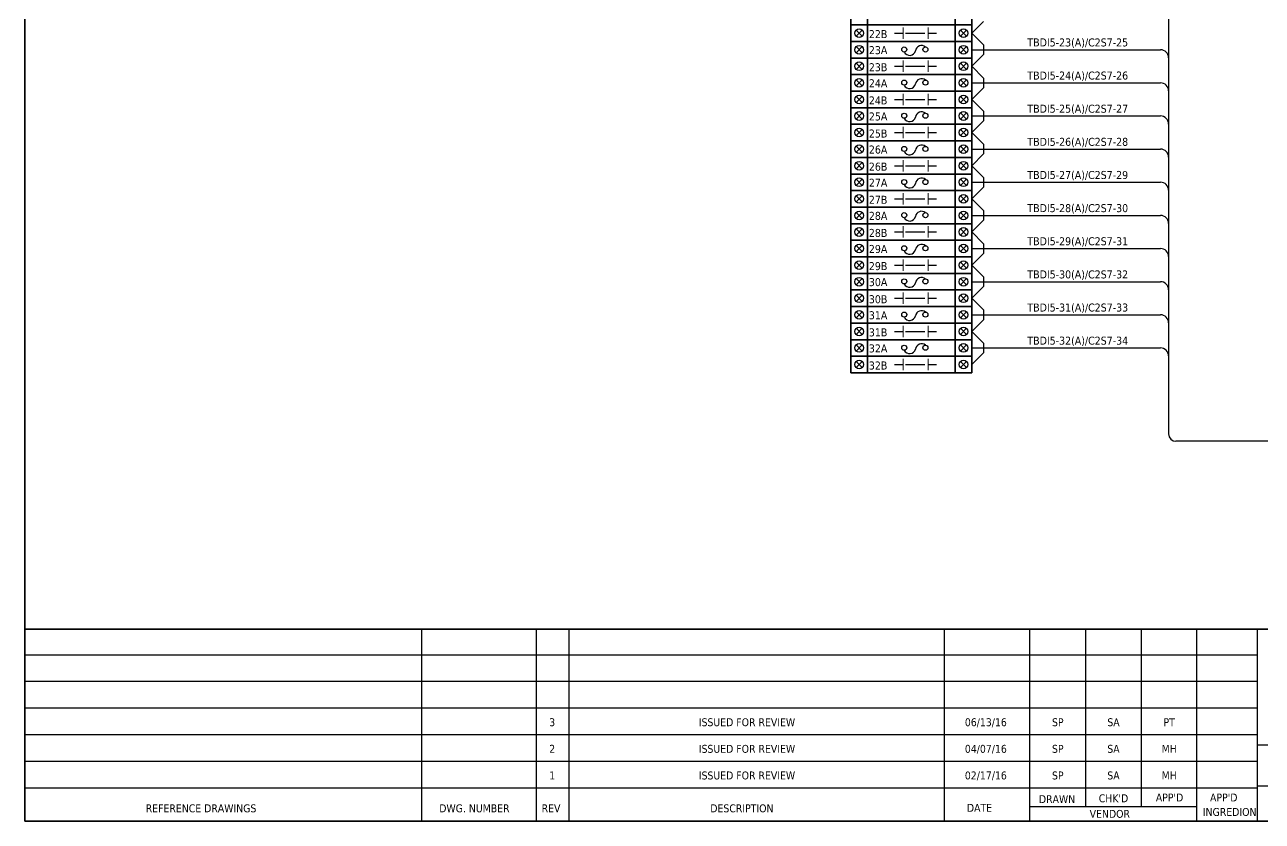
# Model space of a CAD drawing. Header units: millimetres. Extents: x 0 to 1792788, y -13 to 262234.
# Drawn here: x 1130709 to 1177845, y 92247 to 122604 of the extents above; entities that cross this region are included whole.
import ezdxf
from ezdxf.enums import TextEntityAlignment as Align

# ---------------------------------------------------------------- set-up
doc = ezdxf.new("R2010")
doc.units = ezdxf.units.MM
for name, color, linetype, lineweight in [('GT_1', 9, 'Continuous', 25), ('HELPPOINT', 7, 'Continuous', 25), ('MEMBER', 7, 'Continuous', 25), ('power', 7, 'Continuous', 25)]:
    doc.layers.add(name, color=color, linetype=linetype, lineweight=lineweight)
doc.styles.add('Tahoma', font='')
doc.styles.get('Tahoma').set_extended_font_data('Tahoma')

# ---------------------------------------------------------------- blocks, each defined once
blk = doc.blocks.new('TPA')
at = {"layer": 'GT_1', "color": 4, "ltscale": 25.4}
for p, q in [((14309938, 12749437), (14309938, 12757755)), ((14314900, 12749437), (14314900, 12757755)), ((14316319, 12749437), (14316319, 12757755)), ((14332560, 12749437), (14332560, 12757755)), ((14336263, 12749437), (14336263, 12757755)), ((14338674, 12750067), (14338674, 12757755)), ((14341086, 12750068), (14341086, 12757756)), ((14343490, 12749437), (14343490, 12757755)), ((14346116, 12749437), (14346116, 12757755)), ((14346116, 12756634), (14292753, 12756634)), ((14346116, 12755485), (14292753, 12755485)), ((14346116, 12754332), (14292753, 12754332)), ((14346116, 12753180), (14292753, 12753180)), ((14368833, 12752737), (14346116, 12752737)), ((14346116, 12752028), (14292753, 12752028)), ((14346114, 12750875), (14292753, 12750875)), ((14368833, 12750964), (14346116, 12750964)), ((14343490, 12750067), (14336263, 12750067))]:
    blk.add_line(p, q, dxfattribs=at)
at = {"layer": 'HELPPOINT', "color": 4, "lineweight": 35, "ltscale": 25.4}
for p, q in [((14292753, 12749437), (14292753, 12827491)), ((14292753, 12749437), (14292753, 12827491)), ((14405128, 12749437), (14292753, 12749437)), ((14405128, 12749437), (14292753, 12749437))]:
    blk.add_line(p, q, dxfattribs=at)
at = {"layer": 'MEMBER', "color": 4, "lineweight": 35, "ltscale": 25.4}
blk.add_line((14292753, 12757755), (14405128, 12757755), dxfattribs=at)
blk.add_line((14292753, 12757755), (14405128, 12757755), dxfattribs=at)
at = {"layer": 'MEMBER', "color": 4, "style": 'Tahoma'}
for s, height, p in [('3', 343, (14315582, 12753726)), ('ISSUED FOR REVIEW', 342.77, (14324013, 12753726)), ('06/13/16', 342.8, (14334352, 12753726)), ('SP', 342.8, (14337466, 12753726)), ('SA', 342.8, (14339877, 12753726)), ('PT', 342.8, (14342288, 12753726)), ('2', 343, (14315582, 12752574)), ('ISSUED FOR REVIEW', 342.77, (14324013, 12752574)), ('04/07/16', 342.8, (14334352, 12752574)), ('SP', 342.8, (14337466, 12752574)), ('SA', 342.8, (14339877, 12752574)), ('MH', 342.8, (14342288, 12752574)), ('1', 343, (14315582, 12751421)), ('ISSUED FOR REVIEW', 342.77, (14324013, 12751421)), ('02/17/16', 342.8, (14334352, 12751421)), ('SP', 342.8, (14337466, 12751421)), ('SA', 342.8, (14339877, 12751421)), ('MH', 342.8, (14342288, 12751421))]:
    blk.add_text(s, height=height, dxfattribs=at).set_placement(p, align=Align.MIDDLE_CENTER)
for s, height, p in [('DRAWN', 342.8, (14336649, 12750224)), ("CHK'D", 342.8, (14339241, 12750260)), ("APP'D", 342.8, (14341710, 12750294)), ("APP'D", 342.8, (14344056, 12750294)), ('REFERENCE DRAWINGS', 342.77, (14297988, 12749826)), ('DWG. NUMBER', 342.77, (14310694, 12749826)), ('REV', 342.8, (14315126, 12749826)), ('DESCRIPTION', 342.77, (14322425, 12749826)), ('DATE', 342.8, (14333532, 12749847)), ('VENDOR', 342.8, (14338846, 12749586)), ('INGREDION', 342.8, (14343744, 12749668))]:
    blk.add_text(s, height=height, dxfattribs=at).set_placement(p)

msp = doc.modelspace()

# ---------------------------------------------------------------- linework, layer by layer
at = {"color": 4, "ltscale": 25.4}
for p, q in [((1174276, 149132), (1174276, 107008)), ((1166783, 121652), (1173971, 121652)), ((1166783, 120389), (1173971, 120389)), ((1166783, 119126), (1173971, 119126)), ((1166783, 117863), (1173971, 117863)), ((1166783, 116600), (1173971, 116600)), ((1166783, 115337), (1173971, 115337)), ((1166783, 114074), (1173971, 114074)), ((1166783, 112811), (1173971, 112811)), ((1166783, 111548), (1173971, 111548)), ((1166783, 110285), (1173971, 110285)), ((1223704, 106727), (1174557, 106727))]:
    msp.add_line(p, q, dxfattribs=at)
at = {"color": 1, "ltscale": 25.4}
for p, q in [((1166783, 122283), (1167229, 122730)), ((1166783, 122283), (1167229, 121837)), ((1162610, 121769), (1162375, 121534)), ((1162375, 121769), (1162610, 121534)), ((1166349, 121769), (1166584, 121534)), ((1166584, 121769), (1166349, 121534)), ((1167229, 121837), (1167229, 121467)), ((1166783, 121020), (1167229, 121467)), ((1166783, 121020), (1167229, 120574)), ((1162610, 120506), (1162375, 120271)), ((1162375, 120506), (1162610, 120271)), ((1166349, 120506), (1166584, 120271)), ((1166584, 120506), (1166349, 120271)), ((1166783, 119757), (1167229, 120204)), ((1167229, 120574), (1167229, 120204)), ((1166783, 119757), (1167229, 119311)), ((1167229, 119311), (1167229, 118941)), ((1162610, 119243), (1162375, 119008)), ((1162375, 119243), (1162610, 119008)), ((1166349, 119243), (1166584, 119008)), ((1166584, 119243), (1166349, 119008)), ((1166783, 118494), (1167229, 118941)), ((1166783, 118494), (1167229, 118048)), ((1162610, 117980), (1162375, 117745)), ((1162375, 117980), (1162610, 117745)), ((1166349, 117980), (1166584, 117745)), ((1166584, 117980), (1166349, 117745)), ((1167229, 118048), (1167229, 117678)), ((1166783, 117231), (1167229, 117678)), ((1166783, 117231), (1167229, 116785)), ((1162610, 116717), (1162375, 116482)), ((1162375, 116717), (1162610, 116482)), ((1166349, 116717), (1166584, 116482)), ((1166584, 116717), (1166349, 116482)), ((1167229, 116785), (1167229, 116415)), ((1166783, 115968), (1167229, 116415)), ((1166783, 115968), (1167229, 115522)), ((1167229, 115522), (1167229, 115152)), ((1162610, 115454), (1162375, 115219)), ((1162375, 115454), (1162610, 115219)), ((1166349, 115454), (1166584, 115219)), ((1166584, 115454), (1166349, 115219)), ((1166783, 114705), (1167229, 115152)), ((1166783, 114705), (1167229, 114259)), ((1162610, 114191), (1162375, 113956)), ((1162375, 114191), (1162610, 113956)), ((1166349, 114191), (1166584, 113956)), ((1166584, 114191), (1166349, 113956)), ((1167229, 114259), (1167229, 113889)), ((1166783, 113442), (1167229, 113889)), ((1166783, 113442), (1167229, 112996)), ((1162610, 112928), (1162375, 112693)), ((1162375, 112928), (1162610, 112693)), ((1166349, 112928), (1166584, 112693)), ((1166584, 112928), (1166349, 112693)), ((1167229, 112996), (1167229, 112626)), ((1166783, 112179), (1167229, 112626)), ((1166783, 112179), (1167229, 111733)), ((1167229, 111733), (1167229, 111363)), ((1162610, 111665), (1162375, 111430)), ((1162375, 111665), (1162610, 111430)), ((1166349, 111665), (1166584, 111430)), ((1166584, 111665), (1166349, 111430)), ((1166783, 110916), (1167229, 111363)), ((1166783, 110916), (1167229, 110470)), ((1162610, 110402), (1162375, 110167)), ((1162375, 110402), (1162610, 110167)), ((1166349, 110402), (1166584, 110167)), ((1166584, 110402), (1166349, 110167)), ((1167229, 110470), (1167229, 110100)), ((1166783, 109653), (1167229, 110100))]:
    msp.add_line(p, q, dxfattribs=at)
at = {"color": 7, "ltscale": 25.4}
for p, q in [((1162610, 122401), (1162375, 122166)), ((1162375, 122401), (1162610, 122166)), ((1163844, 122283), (1164162, 122283)), ((1164262, 122283), (1164988, 122283)), ((1165116, 122283), (1165434, 122283)), ((1166349, 122401), (1166584, 122166)), ((1166584, 122401), (1166349, 122166)), ((1162610, 121138), (1162375, 120903)), ((1162375, 121138), (1162610, 120903)), ((1163844, 121020), (1164162, 121020)), ((1164262, 121020), (1164988, 121020)), ((1165116, 121020), (1165434, 121020)), ((1166349, 121138), (1166584, 120903)), ((1166584, 121138), (1166349, 120903)), ((1162610, 119875), (1162375, 119640)), ((1162375, 119875), (1162610, 119640)), ((1163844, 119757), (1164162, 119757)), ((1164262, 119757), (1164988, 119757)), ((1165116, 119757), (1165434, 119757)), ((1166349, 119875), (1166584, 119640)), ((1166584, 119875), (1166349, 119640)), ((1162610, 118612), (1162375, 118377)), ((1162375, 118612), (1162610, 118377)), ((1163844, 118494), (1164162, 118494)), ((1164262, 118494), (1164988, 118494)), ((1165116, 118494), (1165434, 118494)), ((1166349, 118612), (1166584, 118377)), ((1166584, 118612), (1166349, 118377)), ((1162610, 117349), (1162375, 117114)), ((1162375, 117349), (1162610, 117114)), ((1163844, 117231), (1164162, 117231)), ((1164262, 117231), (1164988, 117231)), ((1165116, 117231), (1165434, 117231)), ((1166349, 117349), (1166584, 117114)), ((1166584, 117349), (1166349, 117114)), ((1162610, 116086), (1162375, 115851)), ((1162375, 116086), (1162610, 115851)), ((1163844, 115968), (1164162, 115968)), ((1164262, 115968), (1164988, 115968)), ((1165116, 115968), (1165434, 115968)), ((1166349, 116086), (1166584, 115851)), ((1166584, 116086), (1166349, 115851)), ((1162610, 114823), (1162375, 114588)), ((1162375, 114823), (1162610, 114588)), ((1163844, 114705), (1164162, 114705)), ((1164262, 114705), (1164988, 114705)), ((1165116, 114705), (1165434, 114705)), ((1166349, 114823), (1166584, 114588)), ((1166584, 114823), (1166349, 114588)), ((1162610, 113560), (1162375, 113325)), ((1162375, 113560), (1162610, 113325)), ((1163844, 113442), (1164162, 113442)), ((1164262, 113442), (1164988, 113442)), ((1165116, 113442), (1165434, 113442)), ((1166349, 113560), (1166584, 113325)), ((1166584, 113560), (1166349, 113325)), ((1162610, 112297), (1162375, 112062)), ((1162375, 112297), (1162610, 112062)), ((1166349, 112297), (1166584, 112062)), ((1166584, 112297), (1166349, 112062)), ((1163844, 112179), (1164162, 112179)), ((1164262, 112179), (1164988, 112179)), ((1165116, 112179), (1165434, 112179)), ((1162610, 111034), (1162375, 110799)), ((1162375, 111034), (1162610, 110799)), ((1163844, 110916), (1164162, 110916)), ((1164262, 110916), (1164988, 110916)), ((1165116, 110916), (1165434, 110916)), ((1166349, 111034), (1166584, 110799)), ((1166584, 111034), (1166349, 110799)), ((1162610, 109771), (1162375, 109536)), ((1162375, 109771), (1162610, 109536)), ((1163844, 109653), (1164162, 109653)), ((1164262, 109653), (1164988, 109653)), ((1165116, 109653), (1165434, 109653)), ((1166349, 109771), (1166584, 109536)), ((1166584, 109771), (1166349, 109536))]:
    msp.add_line(p, q, dxfattribs=at)
at = {"color": 7, "lineweight": 9, "ltscale": 25.4}
for p, q in [((1164162, 122066), (1164162, 122500)), ((1165116, 122066), (1165116, 122500)), ((1164162, 120803), (1164162, 121237)), ((1165116, 120803), (1165116, 121237)), ((1164162, 119540), (1164162, 119974)), ((1165116, 119540), (1165116, 119974)), ((1164162, 118277), (1164162, 118711)), ((1165116, 118277), (1165116, 118711)), ((1164162, 117014), (1164162, 117448)), ((1165116, 117014), (1165116, 117448)), ((1164162, 115751), (1164162, 116185)), ((1165116, 115751), (1165116, 116185)), ((1164162, 114489), (1164162, 114922)), ((1165116, 114489), (1165116, 114922)), ((1164162, 113226), (1164162, 113659)), ((1165116, 113226), (1165116, 113659)), ((1164162, 111963), (1164162, 112396)), ((1165116, 111963), (1165116, 112396)), ((1164162, 110700), (1164162, 111133)), ((1165116, 110700), (1165116, 111133)), ((1164162, 109437), (1164162, 109870)), ((1165116, 109437), (1165116, 109870))]:
    msp.add_line(p, q, dxfattribs=at)
at = {"color": 1, "ltscale": 25.4}
for points in [[(1162177, 122599), (1162808, 122599), (1162808, 123230), (1162177, 123230)], [(1162808, 122599), (1166151, 122599), (1166151, 123230), (1162808, 123230)], [(1166151, 122599), (1166783, 122599), (1166783, 123230), (1166151, 123230)], [(1162177, 121336), (1162808, 121336), (1162808, 121967), (1162177, 121967)], [(1162808, 121336), (1166151, 121336), (1166151, 121967), (1162808, 121967)], [(1166151, 121336), (1166783, 121336), (1166783, 121967), (1166151, 121967)], [(1162177, 120073), (1162808, 120073), (1162808, 120704), (1162177, 120704)], [(1162808, 120073), (1166151, 120073), (1166151, 120704), (1162808, 120704)], [(1166151, 120073), (1166783, 120073), (1166783, 120704), (1166151, 120704)], [(1162177, 118810), (1162808, 118810), (1162808, 119441), (1162177, 119441)], [(1162808, 118810), (1166151, 118810), (1166151, 119441), (1162808, 119441)], [(1166151, 118810), (1166783, 118810), (1166783, 119441), (1166151, 119441)], [(1162177, 117547), (1162808, 117547), (1162808, 118178), (1162177, 118178)], [(1162808, 117547), (1166151, 117547), (1166151, 118178), (1162808, 118178)], [(1166151, 117547), (1166783, 117547), (1166783, 118178), (1166151, 118178)], [(1162177, 116284), (1162808, 116284), (1162808, 116915), (1162177, 116915)], [(1162808, 116284), (1166151, 116284), (1166151, 116915), (1162808, 116915)], [(1166151, 116284), (1166783, 116284), (1166783, 116915), (1166151, 116915)], [(1162177, 115021), (1162808, 115021), (1162808, 115652), (1162177, 115652)], [(1162808, 115021), (1166151, 115021), (1166151, 115652), (1162808, 115652)], [(1166151, 115021), (1166783, 115021), (1166783, 115652), (1166151, 115652)], [(1162177, 113758), (1162808, 113758), (1162808, 114389), (1162177, 114389)], [(1162808, 113758), (1166151, 113758), (1166151, 114389), (1162808, 114389)], [(1166151, 113758), (1166783, 113758), (1166783, 114389), (1166151, 114389)], [(1162177, 112495), (1162808, 112495), (1162808, 113127), (1162177, 113127)], [(1162808, 112495), (1166151, 112495), (1166151, 113127), (1162808, 113127)], [(1166151, 112495), (1166783, 112495), (1166783, 113127), (1166151, 113127)], [(1162177, 111232), (1162808, 111232), (1162808, 111864), (1162177, 111864)], [(1162808, 111232), (1166151, 111232), (1166151, 111864), (1162808, 111864)], [(1166151, 111232), (1166783, 111232), (1166783, 111864), (1166151, 111864)], [(1162177, 109969), (1162808, 109969), (1162808, 110601), (1162177, 110601)], [(1162808, 109969), (1166151, 109969), (1166151, 110601), (1162808, 110601)], [(1166151, 109969), (1166783, 109969), (1166783, 110601), (1166151, 110601)]]:
    msp.add_lwpolyline(points, close=True, dxfattribs=at)
at = {"color": 7, "lineweight": 30, "ltscale": 25.4}
for points in [[(1162177, 123230), (1166783, 123230), (1166783, 121967), (1162177, 121967), (1162177, 123230)], [(1162177, 121967), (1166783, 121967), (1166783, 120704), (1162177, 120704), (1162177, 121967)], [(1162177, 120704), (1166783, 120704), (1166783, 119441), (1162177, 119441), (1162177, 120704)], [(1162177, 119441), (1166783, 119441), (1166783, 118178), (1162177, 118178), (1162177, 119441)], [(1162177, 118178), (1166783, 118178), (1166783, 116915), (1162177, 116915), (1162177, 118178)], [(1162177, 116915), (1166783, 116915), (1166783, 115652), (1162177, 115652), (1162177, 116915)], [(1162177, 115652), (1166783, 115652), (1166783, 114389), (1162177, 114389), (1162177, 115652)], [(1162177, 114389), (1166783, 114389), (1166783, 113127), (1162177, 113127), (1162177, 114389)], [(1162177, 113127), (1166783, 113127), (1166783, 111864), (1162177, 111864), (1162177, 113127)], [(1162177, 111864), (1166783, 111864), (1166783, 110601), (1162177, 110601), (1162177, 111864)], [(1162177, 110601), (1166783, 110601), (1166783, 109338), (1162177, 109338), (1162177, 110601)]]:
    msp.add_lwpolyline(points, dxfattribs=at)
at = {"color": 7, "ltscale": 25.4}
for points in [[(1162177, 121967), (1162808, 121967), (1162808, 122599), (1162177, 122599)], [(1162808, 121967), (1166151, 121967), (1166151, 122599), (1162808, 122599)], [(1166151, 121967), (1166783, 121967), (1166783, 122599), (1166151, 122599)], [(1162177, 120704), (1162808, 120704), (1162808, 121336), (1162177, 121336)], [(1162808, 120704), (1166151, 120704), (1166151, 121336), (1162808, 121336)], [(1166151, 120704), (1166783, 120704), (1166783, 121336), (1166151, 121336)], [(1162177, 119441), (1162808, 119441), (1162808, 120073), (1162177, 120073)], [(1162808, 119441), (1166151, 119441), (1166151, 120073), (1162808, 120073)], [(1166151, 119441), (1166783, 119441), (1166783, 120073), (1166151, 120073)], [(1162177, 118178), (1162808, 118178), (1162808, 118810), (1162177, 118810)], [(1162808, 118178), (1166151, 118178), (1166151, 118810), (1162808, 118810)], [(1166151, 118178), (1166783, 118178), (1166783, 118810), (1166151, 118810)], [(1162177, 116915), (1162808, 116915), (1162808, 117547), (1162177, 117547)], [(1162808, 116915), (1166151, 116915), (1166151, 117547), (1162808, 117547)], [(1166151, 116915), (1166783, 116915), (1166783, 117547), (1166151, 117547)], [(1162177, 115652), (1162808, 115652), (1162808, 116284), (1162177, 116284)], [(1162808, 115652), (1166151, 115652), (1166151, 116284), (1162808, 116284)], [(1166151, 115652), (1166783, 115652), (1166783, 116284), (1166151, 116284)], [(1162177, 114389), (1162808, 114389), (1162808, 115021), (1162177, 115021)], [(1162808, 114389), (1166151, 114389), (1166151, 115021), (1162808, 115021)], [(1166151, 114389), (1166783, 114389), (1166783, 115021), (1166151, 115021)], [(1162177, 113127), (1162808, 113127), (1162808, 113758), (1162177, 113758)], [(1162808, 113127), (1166151, 113127), (1166151, 113758), (1162808, 113758)], [(1166151, 113127), (1166783, 113127), (1166783, 113758), (1166151, 113758)], [(1162177, 111864), (1162808, 111864), (1162808, 112495), (1162177, 112495)], [(1162808, 111864), (1166151, 111864), (1166151, 112495), (1162808, 112495)], [(1166151, 111864), (1166783, 111864), (1166783, 112495), (1166151, 112495)], [(1162177, 110601), (1162808, 110601), (1162808, 111232), (1162177, 111232)], [(1162808, 110601), (1166151, 110601), (1166151, 111232), (1162808, 111232)], [(1166151, 110601), (1166783, 110601), (1166783, 111232), (1166151, 111232)], [(1162177, 109338), (1162808, 109338), (1162808, 109969), (1162177, 109969)], [(1162808, 109338), (1166151, 109338), (1166151, 109969), (1162808, 109969)], [(1166151, 109338), (1166783, 109338), (1166783, 109969), (1166151, 109969)]]:
    msp.add_lwpolyline(points, close=True, dxfattribs=at)
for centre in [(1162493, 122283), (1166467, 122283), (1162493, 121020), (1166467, 121020), (1162493, 119757), (1166467, 119757), (1162493, 118494), (1166467, 118494), (1162493, 117231), (1166467, 117231), (1162493, 115968), (1166467, 115968), (1162493, 114705), (1166467, 114705), (1162493, 113442), (1166467, 113442), (1162493, 112179), (1166467, 112179), (1162493, 110916), (1166467, 110916), (1162493, 109653), (1166467, 109653)]:
    msp.add_circle(centre, 166, dxfattribs=at)
at = {"color": 1, "ltscale": 25.4}
for centre in [(1162493, 121652), (1166467, 121652), (1162493, 120389), (1166467, 120389), (1162493, 119126), (1166467, 119126), (1162493, 117863), (1166467, 117863), (1162493, 116600), (1166467, 116600), (1162493, 115337), (1166467, 115337), (1162493, 114074), (1166467, 114074), (1162493, 112811), (1166467, 112811), (1162493, 111548), (1166467, 111548), (1162493, 110285), (1166467, 110285)]:
    msp.add_circle(centre, 166, dxfattribs=at)
at = {"color": 4, "ltscale": 25.4}
for centre, radius, start, end in [((1173971, 121347), 305, 0, 90), ((1173971, 120084), 305, 0, 90), ((1173971, 118821), 305, 0, 90), ((1173971, 117558), 305, 0, 90), ((1173971, 116295), 305, 0, 90), ((1173971, 115032), 305, 0, 90), ((1173971, 113769), 305, 0, 90), ((1173971, 112506), 305, 0, 90), ((1173971, 111243), 305, 0, 90), ((1173971, 109980), 305, 0, 90), ((1174557, 107008), 281, 180.0002, 270), ((1174557, 107008), 281, 180, 270)]:
    msp.add_arc(centre, radius, start, end, dxfattribs=at)
at = {"layer": 'power', "color": 1, "ltscale": 25.4}
for centre in [(1164208, 121661), (1165017, 121661), (1164208, 120398), (1165017, 120398), (1164208, 119135), (1165017, 119135), (1164208, 117872), (1165017, 117872), (1164208, 116610), (1165017, 116610), (1164208, 115347), (1165017, 115347), (1164208, 114084), (1165017, 114084), (1164208, 112821), (1165017, 112821), (1164208, 111558), (1165017, 111558), (1164208, 110295), (1165017, 110295)]:
    msp.add_circle(centre, 96.7, dxfattribs=at)
for centre, radius, start, end in [((1164414, 121666), 230, 206.1634, 346.0383), ((1164870, 121575), 235, 51.1309, 171.3254), ((1164414, 120403), 230, 206.1634, 346.0383), ((1164870, 120312), 235, 51.1309, 171.3254), ((1164870, 119049), 235, 51.1309, 171.3254), ((1164414, 119140), 230, 206.1634, 346.0383), ((1164870, 117786), 235, 51.1309, 171.3254), ((1164414, 117877), 230, 206.1634, 346.0383), ((1164414, 116614), 230, 206.1634, 346.0383), ((1164870, 116523), 235, 51.1309, 171.3254), ((1164870, 115260), 235, 51.1309, 171.3254), ((1164414, 115351), 230, 206.1634, 346.0383), ((1164870, 113997), 235, 51.1309, 171.3254), ((1164414, 114089), 230, 206.1634, 346.0383), ((1164414, 112826), 230, 206.1634, 346.0383), ((1164870, 112735), 235, 51.1309, 171.3254), ((1164414, 111563), 230, 206.1634, 346.0383), ((1164870, 111472), 235, 51.1309, 171.3254), ((1164870, 110209), 235, 51.1309, 171.3254), ((1164414, 110300), 230, 206.1634, 346.0383)]:
    msp.add_arc(centre, radius, start, end, dxfattribs=at)

# ---------------------------------------------------------------- block references
at = {"xscale": 0.8800000000046566, "yscale": 0.8800000000046566, "zscale": 0.8800000000046566}
msp.add_blockref('TPA', (-11446913, -11127258), dxfattribs=at)

# ---------------------------------------------------------------- texts
at = {"color": 4, "style": 'Tahoma'}
for s, p in [('TBDI5-23(A)/C2S7-25', (1168900, 121778)), ('TBDI5-24(A)/C2S7-26', (1168900, 120515)), ('TBDI5-25(A)/C2S7-27', (1168900, 119252)), ('TBDI5-26(A)/C2S7-28', (1168900, 117989)), ('TBDI5-27(A)/C2S7-29', (1168900, 116726)), ('TBDI5-28(A)/C2S7-30', (1168900, 115463)), ('TBDI5-29(A)/C2S7-31', (1168900, 114200)), ('TBDI5-30(A)/C2S7-32', (1168900, 112937)), ('TBDI5-31(A)/C2S7-33', (1168900, 111674)), ('TBDI5-32(A)/C2S7-34', (1168900, 110412))]:
    msp.add_text(s, height=304.8, dxfattribs=at).set_placement(p)
at = {"layer": 'power', "color": 7, "style": 'Tahoma'}
for s, p in [('22B', (1163213, 122247)), ('23A', (1163213, 121636)), ('23B', (1163213, 120984)), ('24A', (1163213, 120373)), ('24B', (1163213, 119721)), ('25A', (1163213, 119110)), ('25B', (1163213, 118458)), ('26A', (1163213, 117847)), ('26B', (1163213, 117195)), ('27A', (1163213, 116584)), ('27B', (1163213, 115932)), ('28A', (1163213, 115321)), ('28B', (1163213, 114669)), ('29A', (1163213, 114058)), ('29B', (1163213, 113406)), ('30A', (1163213, 112795)), ('30B', (1163213, 112143)), ('31A', (1163213, 111532)), ('31B', (1163213, 110880)), ('32A', (1163213, 110269)), ('32B', (1163213, 109617))]:
    msp.add_text(s, height=305.3, dxfattribs=at).set_placement(p, align=Align.MIDDLE_CENTER)

doc.saveas('drawing.dxf')
